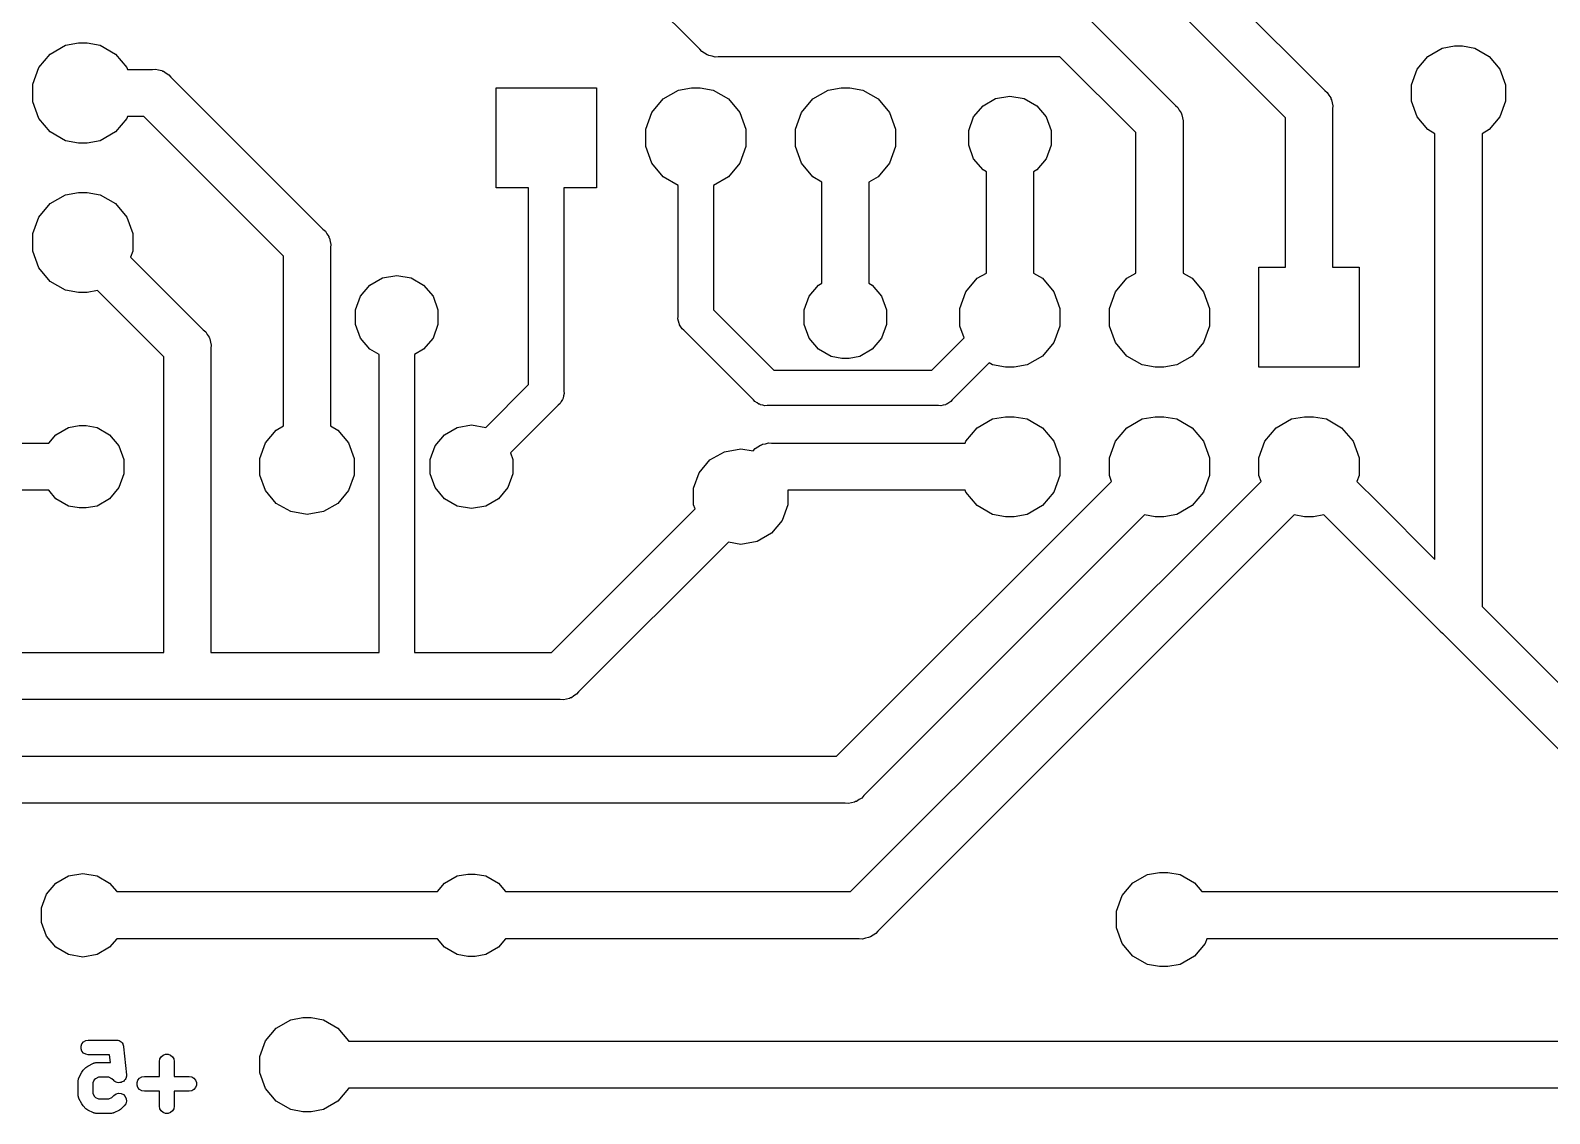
# Model space of a CAD drawing. Extents: x 19.4 to 110.4, y -83.9 to -17.4.
# Drawn here: x 34.16 to 59.97, y -83.38 to -64.98 of the extents above; entities that cross this region are included whole.
import ezdxf

# ---------------------------------------------------------------- set-up
doc = ezdxf.new("R2010")
doc.units = 0
doc.header["$MEASUREMENT"] = 0
doc.layers.add('BLACK', color=7, linetype='CONTINUOUS')

msp = doc.modelspace()

# ---------------------------------------------------------------- linework, layer by layer
at = {"layer": 'BLACK', "linetype": 'CONTINUOUS'}
for p, q in [((45.5328, -65.2945), (36.83, -56.5917)), ((53.3812, -63.2295), (56.1505, -65.9988)), ((55.48, -66.4597), (52.9203, -63.9)), ((52.1112, -64.7535), (53.6105, -66.2528)), ((34.4972, -65.3788), (34.7568, -65.2289)), ((34.7568, -65.2289), (34.9776, -65.19)), ((34.9776, -65.19), (35.1264, -65.19)), ((35.1264, -65.19), (35.3472, -65.2289)), ((35.3472, -65.2289), (35.6068, -65.3788)), ((57.8978, -65.4177), (58.1422, -65.2766)), ((58.1422, -65.2766), (58.35, -65.24)), ((58.35, -65.24), (58.49, -65.24)), ((58.49, -65.24), (58.6978, -65.2766)), ((58.6978, -65.2766), (58.9422, -65.4177)), ((34.3045, -65.6084), (34.4972, -65.3788)), ((35.6068, -65.3788), (35.7995, -65.6084)), ((45.5669, -65.3351), (45.5328, -65.2945)), ((45.6129, -65.3617), (45.5669, -65.3351)), ((45.6563, -65.3921), (45.6129, -65.3617)), ((45.6736, -65.3967), (45.6563, -65.3921)), ((45.6891, -65.4057), (45.6736, -65.3967)), ((45.7413, -65.4149), (45.6891, -65.4057)), ((45.7926, -65.4286), (45.7413, -65.4149)), ((45.8455, -65.424), (45.7926, -65.4286)), ((51.6503, -65.424), (45.8455, -65.424)), ((52.94, -66.7137), (51.6503, -65.424)), ((57.7165, -65.6338), (57.8978, -65.4177)), ((58.9422, -65.4177), (59.1235, -65.6338)), ((34.202, -65.8901), (34.3045, -65.6084)), ((35.7995, -65.6084), (35.811, -65.64)), ((35.811, -65.64), (36.2366, -65.64)), ((36.2366, -65.64), (36.2895, -65.6354)), ((36.2895, -65.6354), (36.3407, -65.6491)), ((36.3407, -65.6491), (36.393, -65.6583)), ((36.393, -65.6583), (36.4085, -65.6673)), ((36.4085, -65.6673), (36.4257, -65.6719)), ((36.4257, -65.6719), (36.4692, -65.7023)), ((36.4692, -65.7023), (36.5152, -65.7289)), ((36.5152, -65.7289), (36.5493, -65.7695)), ((36.5493, -65.7695), (39.1325, -68.3527)), ((57.62, -65.8989), (57.7165, -65.6338)), ((59.1235, -65.6338), (59.22, -65.8989)), ((34.202, -66.1899), (34.202, -65.8901)), ((42.076, -67.652), (42.076, -65.952)), ((42.076, -65.952), (43.776, -65.952)), ((43.776, -65.952), (43.776, -67.652)), ((44.9112, -66.1408), (45.1708, -65.9909)), ((45.1708, -65.9909), (45.3916, -65.952)), ((45.3916, -65.952), (45.5404, -65.952)), ((45.5404, -65.952), (45.7612, -65.9909)), ((45.7612, -65.9909), (46.0208, -66.1408)), ((47.4512, -66.1408), (47.7108, -65.9909)), ((47.7108, -65.9909), (47.9316, -65.952)), ((47.9316, -65.952), (48.0804, -65.952)), ((48.0804, -65.952), (48.3012, -65.9909)), ((48.3012, -65.9909), (48.5608, -66.1408)), ((56.1505, -65.9988), (56.1911, -66.0329)), ((56.1911, -66.0329), (56.2177, -66.0789)), ((57.62, -66.1811), (57.62, -65.8989)), ((59.22, -65.8989), (59.22, -66.1811)), ((34.3045, -66.4716), (34.202, -66.1899)), ((44.7185, -66.3704), (44.9112, -66.1408)), ((46.0208, -66.1408), (46.2135, -66.3704)), ((47.2585, -66.3704), (47.4512, -66.1408)), ((48.5608, -66.1408), (48.7535, -66.3704)), ((50.1844, -66.4466), (50.3431, -66.2575)), ((50.3431, -66.2575), (50.5569, -66.1341)), ((50.5569, -66.1341), (50.8, -66.0912)), ((50.8, -66.0912), (51.0431, -66.1341)), ((51.0431, -66.1341), (51.2569, -66.2575)), ((51.2569, -66.2575), (51.4156, -66.4466)), ((53.6105, -66.2528), (53.6511, -66.2869)), ((53.6511, -66.2869), (53.6777, -66.3329)), ((56.2177, -66.0789), (56.2481, -66.1223)), ((56.2481, -66.1223), (56.2527, -66.1396)), ((56.2527, -66.1396), (56.2617, -66.1551)), ((56.2617, -66.1551), (56.2709, -66.2073)), ((56.2709, -66.2073), (56.2846, -66.2586)), ((56.2846, -66.2586), (56.28, -66.3115)), ((56.28, -66.3115), (56.28, -69)), ((57.7165, -66.4462), (57.62, -66.1811)), ((59.22, -66.1811), (59.1235, -66.4462)), ((34.4972, -66.7012), (34.3045, -66.4716)), ((35.7995, -66.4716), (35.6068, -66.7012)), ((35.811, -66.44), (35.7995, -66.4716)), ((36.0884, -66.44), (35.811, -66.44)), ((38.462, -68.8136), (36.0884, -66.44)), ((44.616, -66.6521), (44.7185, -66.3704)), ((46.2135, -66.3704), (46.316, -66.6521)), ((47.156, -66.6521), (47.2585, -66.3704)), ((48.7535, -66.3704), (48.856, -66.6521)), ((50.1, -66.6786), (50.1844, -66.4466)), ((51.4156, -66.4466), (51.5, -66.6786)), ((53.6777, -66.3329), (53.7081, -66.3763)), ((53.7081, -66.3763), (53.7127, -66.3936)), ((53.7127, -66.3936), (53.7217, -66.4091)), ((53.7217, -66.4091), (53.7309, -66.4614)), ((53.7309, -66.4614), (53.7446, -66.5126)), ((53.7446, -66.5126), (53.74, -66.5654)), ((53.74, -66.5654), (53.74, -69.0994)), ((55.48, -69), (55.48, -66.4597)), ((57.8978, -66.6623), (57.7165, -66.4462)), ((59.1235, -66.4462), (58.9422, -66.6623)), ((34.7568, -66.8511), (34.4972, -66.7012)), ((35.6068, -66.7012), (35.3472, -66.8511)), ((44.616, -66.9519), (44.616, -66.6521)), ((46.316, -66.6521), (46.316, -66.9519)), ((47.156, -66.9519), (47.156, -66.6521)), ((48.856, -66.6521), (48.856, -66.9519)), ((50.1, -66.9254), (50.1, -66.6786)), ((51.5, -66.6786), (51.5, -66.9254)), ((52.94, -69.0994), (52.94, -66.7137)), ((58.02, -66.7328), (57.8978, -66.6623)), ((58.02, -67.1364), (58.02, -66.7328)), ((58.9422, -66.6623), (58.82, -66.7328)), ((58.82, -66.7328), (58.82, -74.7643)), ((34.9776, -66.89), (34.7568, -66.8511)), ((35.1264, -66.89), (34.9776, -66.89)), ((35.3472, -66.8511), (35.1264, -66.89)), ((44.7185, -67.2336), (44.616, -66.9519)), ((46.316, -66.9519), (46.2135, -67.2336)), ((47.2585, -67.2336), (47.156, -66.9519)), ((48.856, -66.9519), (48.7535, -67.2336)), ((50.1844, -67.1574), (50.1, -66.9254)), ((51.5, -66.9254), (51.4156, -67.1574)), ((44.9112, -67.4632), (44.7185, -67.2336)), ((46.2135, -67.2336), (46.0208, -67.4632)), ((47.4512, -67.4632), (47.2585, -67.2336)), ((48.7535, -67.2336), (48.5608, -67.4632)), ((50.3431, -67.3465), (50.1844, -67.1574)), ((50.4, -67.3794), (50.3431, -67.3465)), ((51.2569, -67.3465), (51.2, -67.3794)), ((51.4156, -67.1574), (51.2569, -67.3465)), ((58.02, -73.9643), (58.02, -67.1364)), ((58.02, -67.1364), (58.02, -67.1364)), ((45.166, -67.6103), (44.9112, -67.4632)), ((46.0208, -67.4632), (45.766, -67.6103)), ((47.606, -67.5526), (47.4512, -67.4632)), ((47.606, -69.2726), (47.606, -67.5526)), ((48.5608, -67.4632), (48.406, -67.5526)), ((48.406, -67.5526), (48.406, -69.2726)), ((50.4, -69.0994), (50.4, -67.3794)), ((51.2, -67.3794), (51.2, -69.0994)), ((34.4972, -67.9188), (34.7568, -67.7689)), ((34.7568, -67.7689), (34.9776, -67.73)), ((34.9776, -67.73), (35.1264, -67.73)), ((35.1264, -67.73), (35.3472, -67.7689)), ((35.3472, -67.7689), (35.6068, -67.9188)), ((42.626, -67.652), (42.076, -67.652)), ((42.626, -70.9957), (42.626, -67.652)), ((43.776, -67.652), (43.226, -67.652)), ((43.226, -67.652), (43.226, -71.1069)), ((45.166, -69.8369), (45.166, -67.6103)), ((45.766, -67.6103), (45.766, -69.7257)), ((34.3045, -68.1484), (34.4972, -67.9188)), ((35.6068, -67.9188), (35.7995, -68.1484)), ((34.202, -68.4301), (34.3045, -68.1484)), ((35.7995, -68.1484), (35.902, -68.4301)), ((39.1325, -68.3527), (39.1731, -68.3868)), ((34.202, -68.7299), (34.202, -68.4301)), ((35.902, -68.4301), (35.902, -68.7299)), ((39.1731, -68.3868), (39.1997, -68.4328)), ((39.1997, -68.4328), (39.2301, -68.4763)), ((39.2301, -68.4763), (39.2347, -68.4935)), ((39.2347, -68.4935), (39.2437, -68.509)), ((39.2437, -68.509), (39.2529, -68.5613)), ((39.2529, -68.5613), (39.2666, -68.6125)), ((39.2666, -68.6125), (39.262, -68.6654)), ((34.3045, -69.0116), (34.202, -68.7299)), ((35.902, -68.7299), (35.8661, -68.8284)), ((35.8661, -68.8284), (37.1005, -70.0628)), ((38.462, -71.2236), (38.462, -68.8136)), ((39.262, -68.6654), (39.262, -71.6972)), ((34.4972, -69.2412), (34.3045, -69.0116)), ((40.1429, -69.1821), (40.386, -69.1392)), ((40.386, -69.1392), (40.6291, -69.1821)), ((50.2452, -69.1888), (50.4, -69.0994)), ((51.2, -69.0994), (51.3548, -69.1888)), ((52.7852, -69.1888), (52.94, -69.0994)), ((53.74, -69.0994), (53.8948, -69.1888)), ((55.03, -70.7), (55.03, -69)), ((55.03, -69), (55.48, -69)), ((56.28, -69), (56.73, -69)), ((56.73, -69), (56.73, -70.7)), ((34.7568, -69.3911), (34.4972, -69.2412)), ((34.9776, -69.43), (34.7568, -69.3911)), ((35.3048, -69.3985), (35.1264, -69.43)), ((36.43, -70.5237), (35.3048, -69.3985)), ((39.7704, -69.4946), (39.9291, -69.3055)), ((39.9291, -69.3055), (40.1429, -69.1821)), ((40.6291, -69.1821), (40.8429, -69.3055)), ((40.8429, -69.3055), (41.0016, -69.4946)), ((47.3904, -69.4946), (47.5491, -69.3055)), ((47.5491, -69.3055), (47.606, -69.2726)), ((48.406, -69.2726), (48.4629, -69.3055)), ((48.4629, -69.3055), (48.6216, -69.4946)), ((50.0525, -69.4184), (50.2452, -69.1888)), ((51.3548, -69.1888), (51.5475, -69.4184)), ((52.5925, -69.4184), (52.7852, -69.1888)), ((53.8948, -69.1888), (54.0875, -69.4184)), ((35.1264, -69.43), (34.9776, -69.43)), ((39.686, -69.7266), (39.7704, -69.4946)), ((41.0016, -69.4946), (41.086, -69.7266)), ((47.306, -69.7266), (47.3904, -69.4946)), ((48.6216, -69.4946), (48.706, -69.7266)), ((49.95, -69.7001), (50.0525, -69.4184)), ((51.5475, -69.4184), (51.65, -69.7001)), ((52.49, -69.7001), (52.5925, -69.4184)), ((54.0875, -69.4184), (54.19, -69.7001)), ((39.686, -69.9734), (39.686, -69.7266)), ((41.086, -69.7266), (41.086, -69.9734)), ((45.1625, -69.8765), (45.166, -69.8369)), ((45.1728, -69.915), (45.1625, -69.8765)), ((45.1797, -69.9542), (45.1728, -69.915)), ((45.766, -69.7257), (46.7903, -70.75)), ((47.306, -69.9734), (47.306, -69.7266)), ((48.706, -69.7266), (48.706, -69.9734)), ((49.95, -69.9999), (49.95, -69.7001)), ((51.65, -69.7001), (51.65, -69.9999)), ((52.49, -69.9999), (52.49, -69.7001)), ((54.19, -69.7001), (54.19, -69.9999)), ((37.1005, -70.0628), (37.1411, -70.0969)), ((37.1411, -70.0969), (37.1677, -70.1429)), ((37.1677, -70.1429), (37.1981, -70.1863)), ((39.7704, -70.2054), (39.686, -69.9734)), ((41.086, -69.9734), (41.0016, -70.2054)), ((45.1864, -69.9658), (45.1797, -69.9542)), ((45.1899, -69.9787), (45.1864, -69.9658)), ((45.2127, -70.0113), (45.1899, -69.9787)), ((45.2326, -70.0458), (45.2127, -70.0113)), ((45.2631, -70.0714), (45.2326, -70.0458)), ((46.4446, -71.2529), (45.2631, -70.0714)), ((47.3904, -70.2054), (47.306, -69.9734)), ((48.706, -69.9734), (48.6216, -70.2054)), ((50.0236, -70.2021), (49.95, -69.9999)), ((51.65, -69.9999), (51.5475, -70.2816)), ((52.5925, -70.2816), (52.49, -69.9999)), ((54.19, -69.9999), (54.0875, -70.2816)), ((37.1981, -70.1863), (37.2027, -70.2036)), ((37.2027, -70.2036), (37.2117, -70.2191)), ((37.2117, -70.2191), (37.2209, -70.2713)), ((37.2209, -70.2713), (37.2346, -70.3226)), ((37.2346, -70.3226), (37.23, -70.3755)), ((37.23, -70.3755), (37.23, -75.546)), ((39.9291, -70.3945), (39.7704, -70.2054)), ((40.086, -70.4851), (39.9291, -70.3945)), ((40.8429, -70.3945), (40.686, -70.4851)), ((41.0016, -70.2054), (40.8429, -70.3945)), ((47.5491, -70.3945), (47.3904, -70.2054)), ((47.7629, -70.5179), (47.5491, -70.3945)), ((48.4629, -70.3945), (48.2491, -70.5179)), ((48.6216, -70.2054), (48.4629, -70.3945)), ((49.4757, -70.75), (50.0236, -70.2021)), ((51.5475, -70.2816), (51.3548, -70.5112)), ((52.7852, -70.5112), (52.5925, -70.2816)), ((54.0875, -70.2816), (53.8948, -70.5112)), ((36.43, -75.546), (36.43, -70.5237)), ((40.086, -70.8137), (40.086, -70.4851)), ((40.686, -70.4851), (40.686, -75.546)), ((47.9448, -70.55), (47.7629, -70.5179)), ((48.0672, -70.55), (47.9448, -70.55)), ((48.2491, -70.5179), (48.0672, -70.55)), ((50.4467, -70.6275), (49.8214, -71.2529)), ((50.5048, -70.6611), (50.4467, -70.6275)), ((50.7256, -70.7), (50.5048, -70.6611)), ((50.8744, -70.7), (50.7256, -70.7)), ((51.0952, -70.6611), (50.8744, -70.7)), ((51.3548, -70.5112), (51.0952, -70.6611)), ((53.0448, -70.6611), (52.7852, -70.5112)), ((53.2656, -70.7), (53.0448, -70.6611)), ((53.4144, -70.7), (53.2656, -70.7)), ((53.6352, -70.6611), (53.4144, -70.7)), ((53.8948, -70.5112), (53.6352, -70.6611)), ((56.73, -70.7), (55.03, -70.7)), ((40.086, -75.546), (40.086, -70.8137)), ((40.086, -70.8137), (40.086, -70.8137)), ((46.7903, -70.75), (49.4757, -70.75)), ((41.8995, -71.7223), (42.626, -70.9957)), ((43.2192, -71.185), (43.2123, -71.2242)), ((43.2295, -71.1466), (43.2192, -71.185)), ((43.226, -71.1069), (43.2295, -71.1466)), ((38.462, -71.6972), (38.462, -71.2236)), ((38.462, -71.2236), (38.462, -71.2236)), ((43.1289, -71.3414), (42.3154, -72.1549)), ((43.1594, -71.3158), (43.1289, -71.3414)), ((43.1793, -71.2813), (43.1594, -71.3158)), ((43.2021, -71.2487), (43.1793, -71.2813)), ((43.2056, -71.2358), (43.2021, -71.2487)), ((43.2123, -71.2242), (43.2056, -71.2358)), ((46.4702, -71.2834), (46.4446, -71.2529)), ((46.5047, -71.3033), (46.4702, -71.2834)), ((46.5373, -71.3261), (46.5047, -71.3033)), ((46.5502, -71.3296), (46.5373, -71.3261)), ((46.5618, -71.3363), (46.5502, -71.3296)), ((46.601, -71.3432), (46.5618, -71.3363)), ((46.6394, -71.3535), (46.601, -71.3432)), ((46.6791, -71.35), (46.6394, -71.3535)), ((49.5869, -71.35), (46.6791, -71.35)), ((49.6265, -71.3535), (49.5869, -71.35)), ((49.665, -71.3432), (49.6265, -71.3535)), ((49.7042, -71.3363), (49.665, -71.3432)), ((49.7158, -71.3296), (49.7042, -71.3363)), ((49.7287, -71.3261), (49.7158, -71.3296)), ((49.7613, -71.3033), (49.7287, -71.3261)), ((49.7958, -71.2834), (49.7613, -71.3033)), ((49.8214, -71.2529), (49.7958, -71.2834)), ((34.5951, -71.8455), (34.8089, -71.7221)), ((34.8089, -71.7221), (34.9908, -71.69)), ((34.9908, -71.69), (35.1132, -71.69)), ((35.1132, -71.69), (35.2951, -71.7221)), ((35.2951, -71.7221), (35.5089, -71.8455)), ((38.3398, -71.7677), (38.462, -71.6972)), ((39.262, -71.6972), (39.3842, -71.7677)), ((41.1991, -71.8455), (41.4129, -71.7221)), ((41.4129, -71.7221), (41.656, -71.6792)), ((41.656, -71.6792), (41.8991, -71.7221)), ((41.8991, -71.7221), (41.8995, -71.7223)), ((50.0525, -71.9584), (50.2452, -71.7288)), ((50.2452, -71.7288), (50.5048, -71.5789)), ((50.5048, -71.5789), (50.7256, -71.54)), ((50.7256, -71.54), (50.8744, -71.54)), ((50.8744, -71.54), (51.0952, -71.5789)), ((51.0952, -71.5789), (51.3548, -71.7288)), ((51.3548, -71.7288), (51.5475, -71.9584)), ((52.5925, -71.9584), (52.7852, -71.7288)), ((52.7852, -71.7288), (53.0448, -71.5789)), ((53.0448, -71.5789), (53.2656, -71.54)), ((53.2656, -71.54), (53.4144, -71.54)), ((53.4144, -71.54), (53.6352, -71.5789)), ((53.6352, -71.5789), (53.8948, -71.7288)), ((53.8948, -71.7288), (54.0875, -71.9584)), ((55.1325, -71.9584), (55.3252, -71.7288)), ((55.3252, -71.7288), (55.5848, -71.5789)), ((55.5848, -71.5789), (55.8056, -71.54)), ((55.8056, -71.54), (55.9544, -71.54)), ((55.9544, -71.54), (56.1752, -71.5789)), ((56.1752, -71.5789), (56.4348, -71.7288)), ((56.4348, -71.7288), (56.6275, -71.9584)), ((32.763, -71.99), (34.4739, -71.99)), ((34.4739, -71.99), (34.5951, -71.8455)), ((35.5089, -71.8455), (35.6676, -72.0346)), ((38.062, -72.2489), (38.1585, -71.9838)), ((38.1585, -71.9838), (38.3398, -71.7677)), ((39.3842, -71.7677), (39.5655, -71.9838)), ((39.5655, -71.9838), (39.662, -72.2489)), ((41.0404, -72.0346), (41.1991, -71.8455)), ((46.6494, -71.9991), (46.7006, -71.9854)), ((46.7006, -71.9854), (46.7534, -71.99)), ((46.7534, -71.99), (50.041, -71.99)), ((50.041, -71.99), (50.0525, -71.9584)), ((51.5475, -71.9584), (51.65, -72.2401)), ((52.49, -72.2401), (52.5925, -71.9584)), ((54.0875, -71.9584), (54.19, -72.2401)), ((55.03, -72.2401), (55.1325, -71.9584)), ((56.6275, -71.9584), (56.73, -72.2401)), ((35.6676, -72.0346), (35.752, -72.2666)), ((38.062, -72.5311), (38.062, -72.2489)), ((39.662, -72.2489), (39.662, -72.5311)), ((40.956, -72.2666), (41.0404, -72.0346)), ((42.3154, -72.1549), (42.356, -72.2666)), ((45.7058, -72.2757), (45.9502, -72.1346)), ((45.9502, -72.1346), (46.228, -72.0857)), ((46.228, -72.0857), (46.4377, -72.1226)), ((46.4377, -72.1226), (46.4408, -72.1195)), ((46.4408, -72.1195), (46.4749, -72.0789)), ((46.4749, -72.0789), (46.5209, -72.0523)), ((46.5209, -72.0523), (46.5643, -72.0219)), ((46.5643, -72.0219), (46.5816, -72.0173)), ((46.5816, -72.0173), (46.5971, -72.0083)), ((46.5971, -72.0083), (46.6494, -71.9991)), ((51.65, -72.2401), (51.65, -72.5399)), ((52.49, -72.5399), (52.49, -72.2401)), ((54.19, -72.2401), (54.19, -72.5399)), ((55.03, -72.5399), (55.03, -72.2401)), ((56.73, -72.2401), (56.73, -72.5399)), ((35.752, -72.2666), (35.752, -72.5134)), ((40.956, -72.5134), (40.956, -72.2666)), ((42.356, -72.2666), (42.356, -72.5134)), ((45.428, -72.7569), (45.5245, -72.4918)), ((45.5245, -72.4918), (45.7058, -72.2757)), ((35.6676, -72.7454), (35.5089, -72.9345)), ((35.752, -72.5134), (35.6676, -72.7454)), ((38.1585, -72.7962), (38.062, -72.5311)), ((39.662, -72.5311), (39.5655, -72.7962)), ((41.0404, -72.7454), (40.956, -72.5134)), ((41.1991, -72.9345), (41.0404, -72.7454)), ((42.2716, -72.7454), (42.1129, -72.9345)), ((42.356, -72.5134), (42.2716, -72.7454)), ((45.428, -73.0391), (45.428, -72.7569)), ((47.8563, -77.308), (52.5259, -72.6384)), ((48.0943, -79.61), (55.0659, -72.6384)), ((51.65, -72.5399), (51.5475, -72.8216)), ((52.5259, -72.6384), (52.49, -72.5399)), ((54.19, -72.5399), (54.0875, -72.8216)), ((55.0659, -72.6384), (55.03, -72.5399)), ((56.73, -72.5399), (56.6941, -72.6384)), ((56.6941, -72.6384), (57.0376, -72.9819)), ((34.4739, -72.79), (32.763, -72.79)), ((34.5951, -72.9345), (34.4739, -72.79)), ((34.8089, -73.0579), (34.5951, -72.9345)), ((35.5089, -72.9345), (35.2951, -73.0579)), ((38.3398, -73.0123), (38.1585, -72.7962)), ((38.5842, -73.1534), (38.3398, -73.0123)), ((39.3842, -73.0123), (39.1398, -73.1534)), ((39.5655, -72.7962), (39.3842, -73.0123)), ((41.4129, -73.0579), (41.1991, -72.9345)), ((42.1129, -72.9345), (41.8991, -73.0579)), ((50.041, -72.79), (47.028, -72.79)), ((47.028, -72.79), (47.028, -73.0391)), ((50.0525, -72.8216), (50.041, -72.79)), ((50.2452, -73.0512), (50.0525, -72.8216)), ((51.5475, -72.8216), (51.3548, -73.0512)), ((54.0875, -72.8216), (53.8948, -73.0512)), ((57.0376, -72.9819), (57.0376, -72.9819)), ((57.0376, -72.9819), (58.02, -73.9643)), ((34.9908, -73.09), (34.8089, -73.0579)), ((35.1132, -73.09), (34.9908, -73.09)), ((35.2951, -73.0579), (35.1132, -73.09)), ((38.862, -73.2023), (38.5842, -73.1534)), ((39.1398, -73.1534), (38.862, -73.2023)), ((41.656, -73.1008), (41.4129, -73.0579)), ((41.8991, -73.0579), (41.656, -73.1008)), ((43.0143, -75.546), (45.4529, -73.1074)), ((45.4529, -73.1074), (45.428, -73.0391)), ((47.028, -73.0391), (46.9315, -73.3042)), ((53.0872, -73.2085), (48.3172, -77.9785)), ((55.6272, -73.2085), (48.5552, -80.2805)), ((50.5048, -73.2011), (50.2452, -73.0512)), ((50.7256, -73.24), (50.5048, -73.2011)), ((50.8744, -73.24), (50.7256, -73.24)), ((51.0952, -73.2011), (50.8744, -73.24)), ((51.3548, -73.0512), (51.0952, -73.2011)), ((53.2656, -73.24), (53.0872, -73.2085)), ((53.4144, -73.24), (53.2656, -73.24)), ((53.6352, -73.2011), (53.4144, -73.24)), ((53.8948, -73.0512), (53.6352, -73.2011)), ((55.8056, -73.24), (55.6272, -73.2085)), ((55.9544, -73.24), (55.8056, -73.24)), ((56.1328, -73.2085), (55.9544, -73.24)), ((56.4719, -73.5476), (56.1328, -73.2085)), ((46.7502, -73.5203), (46.5058, -73.6614)), ((46.9315, -73.3042), (46.7502, -73.5203)), ((46.0183, -73.6734), (43.4752, -76.2165)), ((46.228, -73.7103), (46.0183, -73.6734)), ((46.5058, -73.6614), (46.228, -73.7103)), ((58.0999, -75.1756), (56.4719, -73.5476)), ((56.4719, -73.5476), (56.4719, -73.5476)), ((58.82, -74.7643), (62.1417, -78.086)), ((58.1089, -75.1911), (58.0999, -75.1756)), ((58.1495, -75.2252), (58.1089, -75.1911)), ((58.1619, -75.2376), (58.1495, -75.2252)), ((61.6808, -78.7565), (58.1619, -75.2376)), ((58.1619, -75.2376), (58.1619, -75.2376)), ((26.9036, -75.546), (36.43, -75.546)), ((37.23, -75.546), (40.086, -75.546)), ((40.686, -75.546), (43.0143, -75.546)), ((43.1625, -76.346), (26.7554, -76.346)), ((43.2154, -76.3506), (43.1625, -76.346)), ((43.2666, -76.3369), (43.2154, -76.3506)), ((43.3189, -76.3277), (43.2666, -76.3369)), ((43.3344, -76.3187), (43.3189, -76.3277)), ((43.3517, -76.3141), (43.3344, -76.3187)), ((43.3951, -76.2837), (43.3517, -76.3141)), ((43.4411, -76.2571), (43.3951, -76.2837)), ((43.4752, -76.2165), (43.4411, -76.2571)), ((25.6777, -77.308), (47.8563, -77.308)), ((48.0045, -78.108), (25.5295, -78.108)), ((48.0574, -78.1126), (48.0045, -78.108)), ((48.1086, -78.0989), (48.0574, -78.1126)), ((48.1609, -78.0897), (48.1086, -78.0989)), ((48.1764, -78.0807), (48.1609, -78.0897)), ((48.1936, -78.0761), (48.1764, -78.0807)), ((48.2371, -78.0457), (48.1936, -78.0761)), ((48.2831, -78.0192), (48.2371, -78.0457)), ((48.3172, -77.9785), (48.2831, -78.0192)), ((34.4364, -79.6546), (34.5951, -79.4655)), ((34.5951, -79.4655), (34.8089, -79.3421)), ((34.8089, -79.3421), (35.052, -79.2992)), ((35.052, -79.2992), (35.2951, -79.3421)), ((35.2951, -79.3421), (35.5089, -79.4655)), ((35.5089, -79.4655), (35.6301, -79.61)), ((41.0779, -79.61), (41.1991, -79.4655)), ((41.1991, -79.4655), (41.4129, -79.3421)), ((41.4129, -79.3421), (41.5948, -79.31)), ((41.5948, -79.31), (41.7172, -79.31)), ((41.7172, -79.31), (41.8991, -79.3421)), ((41.8991, -79.3421), (42.1129, -79.4655)), ((42.1129, -79.4655), (42.2341, -79.61)), ((52.7087, -79.676), (52.89, -79.4599)), ((52.89, -79.4599), (53.1344, -79.3189)), ((53.1344, -79.3189), (53.3422, -79.2822)), ((53.3422, -79.2822), (53.4822, -79.2822)), ((53.4822, -79.2822), (53.69, -79.3189)), ((53.69, -79.3189), (53.9344, -79.4599)), ((53.9344, -79.4599), (54.0603, -79.61)), ((34.352, -79.8866), (34.4364, -79.6546)), ((35.6301, -79.61), (41.0779, -79.61)), ((42.2341, -79.61), (48.0943, -79.61)), ((52.6122, -79.9411), (52.7087, -79.676)), ((54.0603, -79.61), (60.7622, -79.61)), ((34.352, -80.1334), (34.352, -79.8866)), ((52.6122, -80.2233), (52.6122, -79.9411)), ((34.4364, -80.3654), (34.352, -80.1334)), ((52.7087, -80.4884), (52.6122, -80.2233)), ((34.5951, -80.5545), (34.4364, -80.3654)), ((35.6301, -80.41), (35.5089, -80.5545)), ((41.0779, -80.41), (35.6301, -80.41)), ((41.1991, -80.5545), (41.0779, -80.41)), ((42.2341, -80.41), (42.1129, -80.5545)), ((48.2425, -80.41), (42.2341, -80.41)), ((48.2954, -80.4146), (48.2425, -80.41)), ((48.3466, -80.4009), (48.2954, -80.4146)), ((48.3989, -80.3917), (48.3466, -80.4009)), ((48.4144, -80.3827), (48.3989, -80.3917)), ((48.4317, -80.3781), (48.4144, -80.3827)), ((48.4751, -80.3477), (48.4317, -80.3781)), ((48.5211, -80.3211), (48.4751, -80.3477)), ((48.5552, -80.2805), (48.5211, -80.3211)), ((52.89, -80.7045), (52.7087, -80.4884)), ((54.1157, -80.4884), (53.9344, -80.7045)), ((54.1442, -80.41), (54.1157, -80.4884)), ((60.7622, -80.41), (54.1442, -80.41)), ((34.8089, -80.6779), (34.5951, -80.5545)), ((35.052, -80.7208), (34.8089, -80.6779)), ((35.2951, -80.6779), (35.052, -80.7208)), ((35.5089, -80.5545), (35.2951, -80.6779)), ((41.4129, -80.6779), (41.1991, -80.5545)), ((41.5948, -80.71), (41.4129, -80.6779)), ((41.7172, -80.71), (41.5948, -80.71)), ((41.8991, -80.6779), (41.7172, -80.71)), ((42.1129, -80.5545), (41.8991, -80.6779)), ((53.1344, -80.8456), (52.89, -80.7045)), ((53.9344, -80.7045), (53.69, -80.8456)), ((53.3422, -80.8822), (53.1344, -80.8456)), ((53.4822, -80.8822), (53.3422, -80.8822)), ((53.69, -80.8456), (53.4822, -80.8822)), ((38.3398, -81.9277), (38.5842, -81.7866)), ((38.5842, -81.7866), (38.792, -81.75)), ((38.792, -81.75), (38.932, -81.75)), ((38.932, -81.75), (39.1398, -81.7866)), ((39.1398, -81.7866), (39.3842, -81.9277)), ((38.1585, -82.1438), (38.3398, -81.9277)), ((39.3842, -81.9277), (39.5655, -82.1438)), ((35.0233, -82.2347), (35.0381, -82.1939)), ((35.0233, -82.2781), (35.0233, -82.2347)), ((35.0381, -82.3189), (35.0233, -82.2781)), ((35.0381, -82.1939), (35.066, -82.1606)), ((35.066, -82.1606), (35.1036, -82.1389)), ((35.1036, -82.1389), (35.1464, -82.1314)), ((35.1464, -82.1314), (35.6226, -82.1314)), ((35.6226, -82.1314), (35.6272, -82.1322)), ((35.6272, -82.1322), (35.6319, -82.1317)), ((35.6319, -82.1317), (35.6485, -82.1359)), ((35.6485, -82.1359), (35.6653, -82.1389)), ((35.6653, -82.1389), (35.6694, -82.1413)), ((35.6694, -82.1413), (35.674, -82.1424)), ((35.674, -82.1424), (35.6881, -82.1521)), ((35.6881, -82.1521), (35.7029, -82.1606)), ((35.7029, -82.1606), (35.706, -82.1642)), ((35.706, -82.1642), (35.7099, -82.1669)), ((35.7099, -82.1669), (35.7198, -82.1808)), ((35.7198, -82.1808), (35.7308, -82.1939)), ((35.7308, -82.1939), (35.7324, -82.1983)), ((35.7324, -82.1983), (35.7352, -82.2022)), ((35.7352, -82.2022), (35.7398, -82.2186)), ((35.7398, -82.2186), (35.7457, -82.2347)), ((35.7457, -82.2347), (35.7457, -82.2394)), ((35.7457, -82.2394), (35.747, -82.2439)), ((35.747, -82.2439), (35.7946, -82.7201)), ((38.062, -82.4089), (38.1585, -82.1438)), ((39.5655, -82.1438), (39.5678, -82.15)), ((39.5678, -82.15), (79.7385, -82.15)), ((35.066, -82.3521), (35.0381, -82.3189)), ((35.1036, -82.3738), (35.066, -82.3521)), ((35.1464, -82.3814), (35.1036, -82.3738)), ((35.1381, -82.5731), (35.2333, -82.5255)), ((35.5094, -82.3814), (35.1464, -82.3814)), ((35.2333, -82.5255), (35.2402, -82.5235)), ((35.2402, -82.5235), (35.2465, -82.5199)), ((35.2465, -82.5199), (35.2609, -82.5173)), ((35.2609, -82.5173), (35.2749, -82.5132)), ((35.2749, -82.5132), (35.2821, -82.5136)), ((35.2821, -82.5136), (35.2892, -82.5123)), ((35.2892, -82.5123), (35.5225, -82.5123)), ((35.5225, -82.5123), (35.5094, -82.3814)), ((36.3547, -82.4945), (36.3623, -82.4517)), ((36.3547, -82.7504), (36.3547, -82.4945)), ((36.3623, -82.4517), (36.384, -82.4141)), ((36.384, -82.4141), (36.4172, -82.3862)), ((36.4172, -82.3862), (36.458, -82.3714)), ((36.458, -82.3714), (36.5014, -82.3714)), ((36.5014, -82.3714), (36.5422, -82.3862)), ((36.5422, -82.3862), (36.5755, -82.4141)), ((36.5755, -82.4141), (36.5972, -82.4517)), ((36.5972, -82.4517), (36.6047, -82.4945)), ((36.6047, -82.4945), (36.6047, -82.7504)), ((38.062, -82.6911), (38.062, -82.4089)), ((34.9738, -82.8278), (34.975, -82.8207)), ((34.9738, -83.0659), (34.9738, -82.8278)), ((34.9746, -82.8135), (34.9788, -82.7995)), ((34.975, -82.8207), (34.9746, -82.8135)), ((34.9788, -82.7995), (34.9813, -82.7851)), ((34.9813, -82.7851), (34.9849, -82.7788)), ((34.9849, -82.7788), (34.987, -82.7719)), ((34.987, -82.7719), (35.0346, -82.6767)), ((35.0346, -82.6767), (35.0465, -82.6606)), ((35.0465, -82.6606), (35.058, -82.6442)), ((35.058, -82.6442), (35.1056, -82.5966)), ((35.1056, -82.5966), (35.122, -82.5851)), ((35.122, -82.5851), (35.1381, -82.5731)), ((35.2491, -82.8066), (35.2238, -82.8573)), ((35.268, -82.7877), (35.2491, -82.8066)), ((35.3187, -82.7623), (35.268, -82.7877)), ((35.4978, -82.7623), (35.3187, -82.7623)), ((35.5485, -82.7877), (35.4978, -82.7623)), ((35.5818, -82.821), (35.5485, -82.7877)), ((35.5824, -82.8214), (35.5818, -82.821)), ((35.5829, -82.822), (35.5824, -82.8214)), ((35.6002, -82.8338), (35.5829, -82.822)), ((35.7578, -82.8191), (35.7432, -82.8341)), ((35.7726, -82.8043), (35.7578, -82.8191)), ((35.7729, -82.8036), (35.7726, -82.8043)), ((35.7735, -82.803), (35.7729, -82.8036)), ((35.7821, -82.7838), (35.7735, -82.803)), ((35.7909, -82.7649), (35.7821, -82.7838)), ((35.791, -82.7641), (35.7909, -82.7649)), ((35.7913, -82.7634), (35.791, -82.7641)), ((35.7929, -82.7425), (35.7913, -82.7634)), ((35.7947, -82.7217), (35.7929, -82.7425)), ((35.7946, -82.7201), (35.7945, -82.7209)), ((35.7945, -82.7209), (35.7947, -82.7217)), ((35.9757, -82.8537), (35.9905, -82.8129)), ((35.9905, -82.8129), (36.0184, -82.7797)), ((36.0184, -82.7797), (36.056, -82.758)), ((36.056, -82.758), (36.0988, -82.7504)), ((36.0988, -82.7504), (36.3547, -82.7504)), ((36.6047, -82.7504), (36.8607, -82.7504)), ((36.8607, -82.7504), (36.9034, -82.758)), ((36.9034, -82.758), (36.941, -82.7797)), ((36.941, -82.7797), (36.9689, -82.8129)), ((36.9689, -82.8129), (36.9838, -82.8537)), ((38.1585, -82.9562), (38.062, -82.6911)), ((34.975, -83.073), (34.9738, -83.0659)), ((34.9746, -83.0802), (34.975, -83.073)), ((34.9788, -83.0942), (34.9746, -83.0802)), ((35.2238, -82.8573), (35.2238, -83.0364)), ((35.2238, -83.0364), (35.2491, -83.0871)), ((35.2491, -83.0871), (35.268, -83.106)), ((35.5485, -83.106), (35.5818, -83.0728)), ((35.5818, -83.0728), (35.6174, -83.0479)), ((35.6174, -82.8459), (35.6002, -82.8338)), ((35.6181, -82.8461), (35.6174, -82.8459)), ((35.6174, -83.0479), (35.6593, -83.0366)), ((35.6188, -82.8465), (35.6181, -82.8461)), ((35.6391, -82.8517), (35.6188, -82.8465)), ((35.6593, -82.8571), (35.6391, -82.8517)), ((35.6601, -82.857), (35.6593, -82.8571)), ((35.6593, -83.0366), (35.7025, -83.0404)), ((35.6608, -82.8572), (35.6601, -82.857)), ((35.6817, -82.8551), (35.6608, -82.8572)), ((35.7025, -82.8533), (35.6817, -82.8551)), ((35.7033, -82.853), (35.7025, -82.8533)), ((35.7025, -83.0404), (35.7419, -83.0587)), ((35.704, -82.8529), (35.7033, -82.853)), ((35.7229, -82.8438), (35.704, -82.8529)), ((35.7419, -82.835), (35.7229, -82.8438)), ((35.7424, -82.8344), (35.7419, -82.835)), ((35.7419, -83.0587), (35.7726, -83.0894)), ((35.7432, -82.8341), (35.7424, -82.8344)), ((35.9757, -82.8971), (35.9757, -82.8537)), ((35.9905, -82.9379), (35.9757, -82.8971)), ((36.0184, -82.9712), (35.9905, -82.9379)), ((36.056, -82.9929), (36.0184, -82.9712)), ((36.0988, -83.0004), (36.056, -82.9929)), ((36.3547, -83.0004), (36.0988, -83.0004)), ((36.3547, -83.2564), (36.3547, -83.0004)), ((36.8607, -83.0004), (36.6047, -83.0004)), ((36.6047, -83.0004), (36.6047, -83.2564)), ((36.9034, -82.9929), (36.8607, -83.0004)), ((36.941, -82.9712), (36.9034, -82.9929)), ((36.9689, -82.9379), (36.941, -82.9712)), ((36.9838, -82.8971), (36.9689, -82.9379)), ((36.9838, -82.8537), (36.9838, -82.8971)), ((38.3398, -83.1723), (38.1585, -82.9562)), ((39.5655, -82.9562), (39.3842, -83.1723)), ((39.5678, -82.95), (39.5655, -82.9562)), ((79.464, -82.95), (39.5678, -82.95)), ((34.9813, -83.1087), (34.9788, -83.0942)), ((34.9849, -83.1149), (34.9813, -83.1087)), ((34.987, -83.1218), (34.9849, -83.1149)), ((35.0346, -83.217), (34.987, -83.1218)), ((35.0465, -83.2331), (35.0346, -83.217)), ((35.058, -83.2495), (35.0465, -83.2331)), ((35.1056, -83.2972), (35.058, -83.2495)), ((35.122, -83.3086), (35.1056, -83.2972)), ((35.1381, -83.3206), (35.122, -83.3086)), ((35.2333, -83.3682), (35.1381, -83.3206)), ((35.268, -83.106), (35.3187, -83.1314)), ((35.3187, -83.1314), (35.4978, -83.1314)), ((35.4978, -83.1314), (35.5485, -83.106)), ((35.6785, -83.3206), (35.5832, -83.3682)), ((35.6946, -83.3086), (35.6785, -83.3206)), ((35.711, -83.2971), (35.6946, -83.3086)), ((35.7586, -83.2495), (35.711, -83.2971)), ((35.7835, -83.214), (35.7586, -83.2495)), ((35.7726, -83.0894), (35.7909, -83.1288)), ((35.7947, -83.172), (35.7835, -83.214)), ((35.7909, -83.1288), (35.7947, -83.172)), ((36.3623, -83.2991), (36.3547, -83.2564)), ((36.384, -83.3367), (36.3623, -83.2991)), ((36.4172, -83.3646), (36.384, -83.3367)), ((36.5755, -83.3367), (36.5422, -83.3646)), ((36.5972, -83.2991), (36.5755, -83.3367)), ((36.6047, -83.2564), (36.5972, -83.2991)), ((38.5842, -83.3134), (38.3398, -83.1723)), ((38.792, -83.35), (38.5842, -83.3134)), ((39.1398, -83.3134), (38.932, -83.35)), ((39.3842, -83.1723), (39.1398, -83.3134)), ((35.2402, -83.3702), (35.2333, -83.3682)), ((35.2465, -83.3738), (35.2402, -83.3702)), ((35.2609, -83.3764), (35.2465, -83.3738)), ((35.2749, -83.3806), (35.2609, -83.3764)), ((35.2821, -83.3801), (35.2749, -83.3806)), ((35.2892, -83.3814), (35.2821, -83.3801)), ((35.5273, -83.3814), (35.2892, -83.3814)), ((35.5344, -83.3801), (35.5273, -83.3814)), ((35.5416, -83.3806), (35.5344, -83.3801)), ((35.5557, -83.3764), (35.5416, -83.3806)), ((35.5701, -83.3738), (35.5557, -83.3764)), ((35.5763, -83.3702), (35.5701, -83.3738)), ((35.5832, -83.3682), (35.5763, -83.3702)), ((36.458, -83.3795), (36.4172, -83.3646)), ((36.5014, -83.3795), (36.458, -83.3795)), ((36.5422, -83.3646), (36.5014, -83.3795)), ((38.932, -83.35), (38.792, -83.35))]:
    msp.add_line(p, q, dxfattribs=at)

doc.saveas('drawing.dxf')
